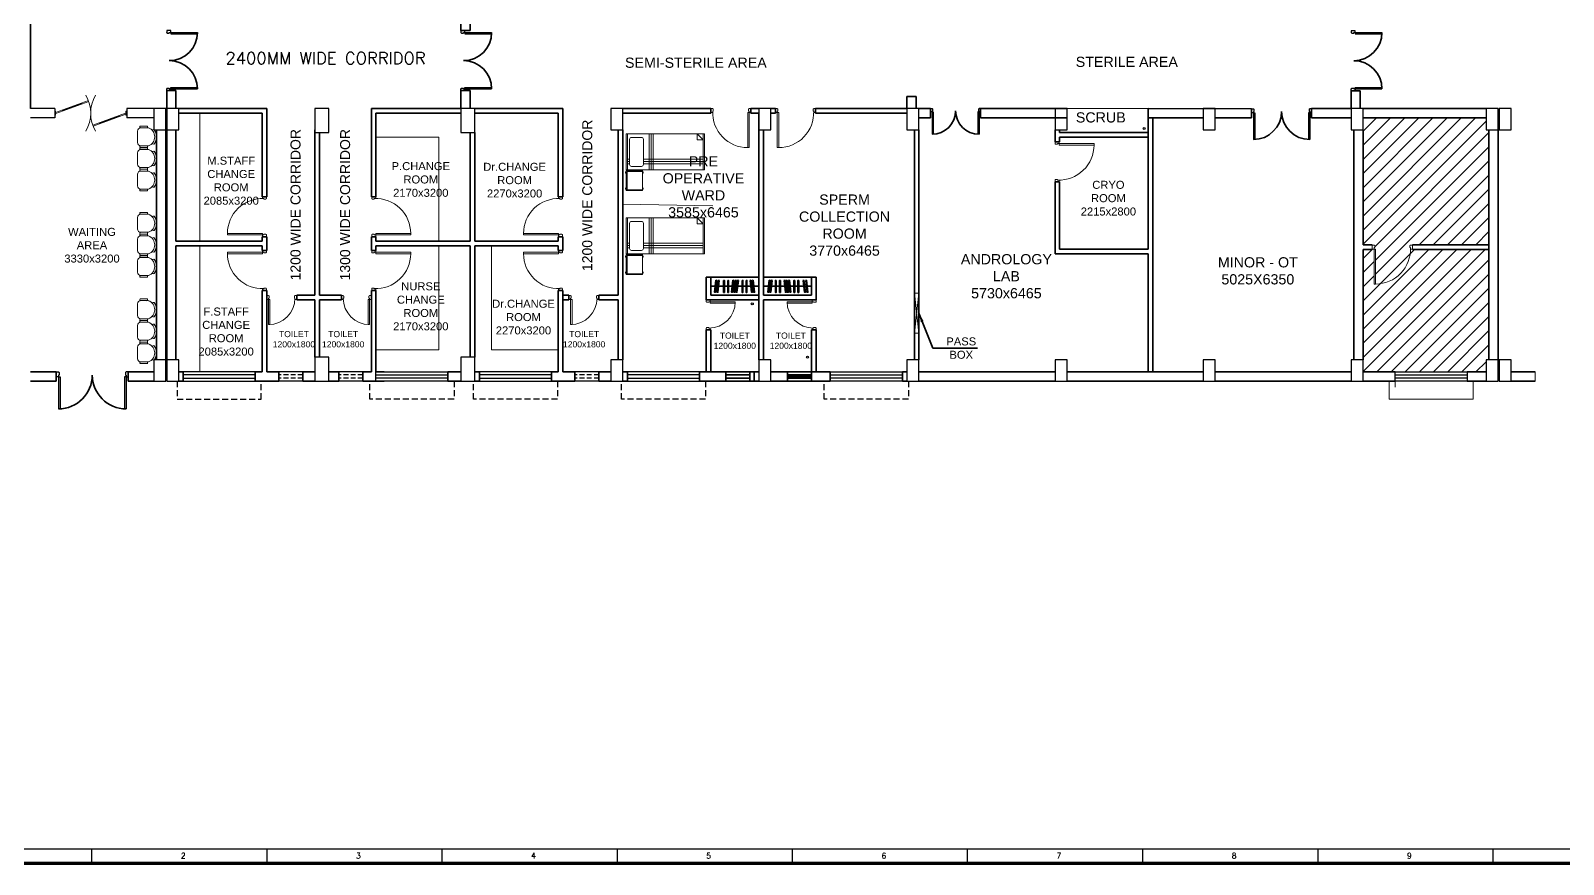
# Model space of a CAD drawing. Header units: millimetres. Extents: x 1327414 to 2124380, y -346496 to -91575.
# Drawn here: x 1899575 to 1937879, y -299404 to -278564 of the extents above; entities that cross this region are included whole.
import ezdxf
from ezdxf.enums import TextEntityAlignment as Align

# ---------------------------------------------------------------- set-up
doc = ezdxf.new("R2010")
doc.units = ezdxf.units.MM
doc.header["$LTSCALE"] = 600
doc.header["$MEASUREMENT"] = 0
doc.linetypes.add('HIDDEN', pattern=[0.375, 0.25, -0.125])
doc.layers.add('AREA', color=193, linetype='Continuous', plot=False)
for name, color, linetype in [('col', 5, 'Continuous'), ('Lines', 7, 'Continuous'), ('MEP_HVAC_DRAIN_PIPE', 7, 'Continuous'), ('TEXT', 6, 'Continuous'), ('TITLE', 7, 'Continuous'), ('wall', 1, 'Continuous'), ('Window', 4, 'Continuous')]:
    doc.layers.add(name, color=color, linetype=linetype)
for name, color, linetype, lineweight in [('D.F', 251, 'Continuous', 5), ('DOOR', 144, 'Continuous', 13), ('funiture', 30, 'Continuous', 13), ('furniture', 30, 'Continuous', 9), ('P-Wall', 8, 'Continuous', 35), ('toi-fix', 46, 'Continuous', 9), ('WIN', 151, 'Continuous', 9)]:
    doc.layers.add(name, color=color, linetype=linetype, lineweight=lineweight)
doc.styles.add('ARIAL', font='')
doc.styles.add('ROMANS', font='romans.shx')
doc.styles.add('ROMANT', font='romant.shx')
doc.styles.get('ARIAL').set_extended_font_data('Arial')
doc.linetypes.add('ZIGZAG', pattern='A,0.0001,-0.2,[131,ltypeshp.shx,S=0.2,R=0,X=-0.2,Y=0],-0.4,[131,ltypeshp.shx,S=0.2,R=180,X=0.2,Y=0],-0.2', length=0.8001)
doc.dimstyles.get("Standard").update_dxf_attribs({"dimscale": 1.5, "dimtxt": 150, "dimasz": 150, "dimexe": 100, "dimexo": 100, "dimgap": 0.25, "dimtad": 0, "dimdec": 0, "dimzin": 0, "dimdsep": 46, "dimtxsty": 'ARIAL', "dimcen": 0.09, "dimdle": 100, "dimclrd": 7, "dimclre": 7, "dimclrt": 7, "dimadec": 0, "dimazin": 0, "dimtfac": 1, "dimtdec": 0, "dimtofl": 0, "dimtmove": 0, "dimatfit": 3, "dimfxl": 1, "dimtolj": 1, "dimtzin": 0, "dimarcsym": 0})

# ---------------------------------------------------------------- blocks, each defined once
blk = doc.blocks.new('A$C66962185')
at = {"layer": 'TITLE'}
blk.add_line((360.7, -141176.03), (2.14, -141176.03), dxfattribs=at)
at = {"layer": 'TITLE', "color": 0}
for p, q in [((30.11, -141178.33), (30.11, -141176.03)), ((60.37, -141178.33), (60.37, -141176.03)), ((90.64, -141178.33), (90.64, -141176.03)), ((120.9, -141178.33), (120.9, -141176.03)), ((151.16, -141178.33), (151.16, -141176.03)), ((181.42, -141178.33), (181.42, -141176.03)), ((211.69, -141178.33), (211.69, -141176.03)), ((241.95, -141178.33), (241.95, -141176.03)), ((272.21, -141178.33), (272.21, -141176.03))]:
    blk.add_line(p, q, dxfattribs=at)
at = {"layer": 'TITLE', "color": 7, "const_width": 0.355}
blk.add_lwpolyline([(363, -140928.36), (363, -141178.33), (0, -141178.33), (0, -140928.36)], close=True, dxfattribs=at)
at = {"layer": 'TITLE', "color": 0, "style": 'ROMANS'}
for s, p in [('2', (45.89, -141177.15)), ('3', (76.15, -141177.15)), ('4', (106.41, -141177.15)), ('5', (136.67, -141177.15)), ('6', (166.94, -141177.15)), ('7', (197.2, -141177.15)), ('8', (227.46, -141177.15)), ('9', (257.73, -141177.15))]:
    blk.add_text(s, height=0.952, dxfattribs=at).set_placement(p, align=Align.MIDDLE)
blk = doc.blocks.new('A$C45A5314D')
at = {"layer": 'furniture', "color": 8, "ltscale": 0.75}
for p, q in [((-1962, 946), (-1950, 946)), ((-1962, 946), (-1950, 946)), ((-1962, 946), (-1962, 887)), ((-1962, 944), (-1950, 944)), ((-1962, 943), (-1950, 943)), ((-1962, 941), (-1950, 941)), ((-1962, 939), (-1950, 939)), ((-1962, 936), (-1950, 936)), ((-1962, 932), (-1950, 932)), ((-1962, 927), (-1950, 927)), ((-1962, 921), (-1950, 921)), ((-1962, 913), (-1950, 913)), ((-1962, 907), (-1950, 907)), ((-1962, 902), (-1950, 902)), ((-1962, 898), (-1950, 898)), ((-1962, 895), (-1950, 895)), ((-1962, 892), (-1950, 892)), ((-1962, 891), (-1950, 891)), ((-1962, 889), (-1950, 889)), ((-1962, 888), (-1950, 888)), ((-1962, 887), (-1950, 887)), ((-1950, 967), (-1550, 967)), ((-1950, 467), (-1950, 967)), ((-1930, 948), (-1930, 487)), ((-1930, 948), (-1550, 948)), ((-1550, 967), (-1550, 467)), ((-1538, 946), (-1550, 946)), ((-1538, 946), (-1550, 946)), ((-1538, 944), (-1550, 944)), ((-1538, 943), (-1550, 943)), ((-1538, 941), (-1550, 941)), ((-1538, 939), (-1550, 939)), ((-1538, 936), (-1550, 936)), ((-1538, 932), (-1550, 932)), ((-1538, 927), (-1550, 927)), ((-1538, 921), (-1550, 921)), ((-1538, 913), (-1550, 913)), ((-1538, 907), (-1550, 907)), ((-1538, 902), (-1550, 902)), ((-1538, 898), (-1550, 898)), ((-1538, 895), (-1550, 895)), ((-1538, 892), (-1550, 892)), ((-1538, 891), (-1550, 891)), ((-1538, 889), (-1550, 889)), ((-1538, 888), (-1550, 888)), ((-1538, 887), (-1550, 887)), ((-1538, 946), (-1538, 887)), ((-1962, 545), (-1950, 545)), ((-1962, 545), (-1950, 545)), ((-1962, 545), (-1962, 486)), ((-1962, 543), (-1950, 543)), ((-1962, 542), (-1950, 542)), ((-1962, 540), (-1950, 540)), ((-1962, 538), (-1950, 538)), ((-1962, 535), (-1950, 535)), ((-1962, 531), (-1950, 531)), ((-1962, 526), (-1950, 526)), ((-1962, 520), (-1950, 520)), ((-1962, 512), (-1950, 512)), ((-1962, 506), (-1950, 506)), ((-1962, 501), (-1950, 501)), ((-1962, 497), (-1950, 497)), ((-1962, 494), (-1950, 494)), ((-1962, 491), (-1950, 491)), ((-1962, 490), (-1950, 490)), ((-1962, 488), (-1950, 488)), ((-1962, 487), (-1950, 487)), ((-1962, 486), (-1950, 486)), ((-1962, 486), (-1950, 486)), ((-1550, 467), (-1950, 467)), ((-1550, 487), (-1930, 487)), ((-1538, 545), (-1550, 545)), ((-1538, 545), (-1550, 545)), ((-1538, 543), (-1550, 543)), ((-1538, 542), (-1550, 542)), ((-1538, 540), (-1550, 540)), ((-1538, 538), (-1550, 538)), ((-1538, 535), (-1550, 535)), ((-1538, 531), (-1550, 531)), ((-1538, 526), (-1550, 526)), ((-1538, 520), (-1550, 520)), ((-1538, 512), (-1550, 512)), ((-1538, 506), (-1550, 506)), ((-1538, 501), (-1550, 501)), ((-1538, 497), (-1550, 497)), ((-1538, 494), (-1550, 494)), ((-1538, 491), (-1550, 491)), ((-1538, 490), (-1550, 490)), ((-1538, 488), (-1550, 488)), ((-1538, 487), (-1550, 487)), ((-1538, 486), (-1550, 486)), ((-1538, 545), (-1538, 486))]:
    blk.add_line(p, q, dxfattribs=at)
at = {"layer": 'furniture', "color": 8}
for p, q in [((0, 450), (-1950, 450)), ((-1950, 450), (-1950, -450)), ((-1920, 450), (-1920, -450)), ((-1377, -450), (-1377, 450)), ((-1327, -450), (-1327, 450)), ((-1277, -450), (-1277, 450)), ((-30, -450), (-30, 450)), ((0, -450), (0, 450)), ((-1920, 300), (-1869, 300)), ((-1920, 241), (-1869, 241)), ((-1920, 182), (-1869, 182)), ((-1869, 313), (-1869, -313)), ((-1572, 362), (-1820, 362)), ((-1523, 313), (-1523, -313)), ((-1523, 300), (-30, 300)), ((-1523, 241), (-30, 241)), ((-1523, 182), (-30, 182)), ((-1820, -362), (-1572, -362)), ((-180, -450), (-30, -300)), ((-180, -450), (-180, -300)), ((-30, -300), (-180, -300)), ((-1950, -450), (0, -450))]:
    blk.add_line(p, q, dxfattribs=at)
at = {"layer": 'furniture', "color": 8, "ltscale": 0.75}
for centre, start, end in [((-1876, 917), 161.0754, 198.9247), ((-1624, 917), 341.0754, 18.9247), ((-1876, 516), 161.0754, 198.9247), ((-1624, 516), 341.0754, 18.9247)]:
    blk.add_arc(centre, 91.1, start, end, dxfattribs=at)
at = {"layer": 'furniture', "color": 8}
for centre, start, end in [((-1820, 313), 90, 180), ((-1572, 313), 0, 90), ((-1820, -313), 180, 270), ((-1572, -313), 270, 0)]:
    blk.add_arc(centre, 49.2, start, end, dxfattribs=at)
blk = doc.blocks.new('A$C19B8274B')
at = {"layer": 'DOOR'}
blk.add_line((-45, 925), (-80, 925), dxfattribs=at)
at = {"layer": 'DOOR', "color": 8}
for p, q in [((-80, 50), (-80, 925)), ((-45, 50), (-45, 925)), ((-45, 50), (-80, 50)), ((-955, -50), (-955, -47.5)), ((-940, -35), (-942.5, -35)), ((-60, -35), (-57.5, -35)), ((-45, -50), (-45, -47.5))]:
    blk.add_line(p, q, dxfattribs=at)
for points in [[(-940, 15), (-955, 15), (-955, 50), (-1000, 50), (-1000, -50), (-955, -50)], [(-940, -35), (-940, 15)], [(-60, 15), (-45, 15), (-45, 50), (0, 50), (0, -50), (-45, -50)], [(-60, -35), (-60, 15)]]:
    blk.add_lwpolyline(points, dxfattribs=at)
for centre, radius, start, end in [((-80, 50), 875, 90, 182.29244), ((-955, -35), 12.5, 270, 0), ((-45, -35), 12.5, 180, 270)]:
    blk.add_arc(centre, radius, start, end, dxfattribs=at)
blk = doc.blocks.new('750')
at = {"layer": 'DOOR', "color": 8}
for p, q in [((-50, 705), (-47.5, 705)), ((-35, 690), (-35, 692.5)), ((-50, 45), (-47.5, 45)), ((-35, 60), (-35, 57.5)), ((50, 45), (50, 80)), ((50, 80), (675, 80)), ((50, 45), (675, 45)), ((675, 45), (675, 80))]:
    blk.add_line(p, q, dxfattribs=at)
for points in [[(15, 690), (15, 705), (50, 705), (50, 750), (-50, 750), (-50, 705)], [(-35, 690), (15, 690)], [(15, 60), (15, 45), (50, 45), (50, 0), (-50, 0), (-50, 45)], [(-35, 60), (15, 60)]]:
    blk.add_lwpolyline(points, dxfattribs=at)
for centre, radius, start, end in [((-35, 705), 12.5, 180, 270), ((15, 45), 660, 0, 90), ((-35, 45), 12.5, 90, 180)]:
    blk.add_arc(centre, radius, start, end, dxfattribs=at)
blk = doc.blocks.new('D1')
at = {"layer": 'DOOR', "color": 8}
for p, q in [((0, 98), (24, 98)), ((0, 98), (0, 0)), ((0, 0), (24, 0)), ((19, 69), (825, 362)), ((19, 69), (27, 46)), ((24, 98), (24, 0)), ((27, 46), (833, 339)), ((180, 128), (188, 105)), ((184, 116), (668, 292)), ((672, 280), (663, 304)), ((1737, 52), (931, -241)), ((1745, 29), (939, -264)), ((1745, 29), (1737, 52)), ((1740, 98), (1740, 0)), ((1764, 98), (1740, 98)), ((1764, 0), (1740, 0)), ((1764, 98), (1764, 0)), ((1101, -206), (1092, -182)), ((1580, -18), (1096, -194)), ((1584, -30), (1576, -7))]:
    blk.add_line(p, q, dxfattribs=at)
for centre, start, end in [((0, 49), 330, 30), ((1764, 49), 150, 210)]:
    blk.add_arc(centre, 882, start, end, dxfattribs=at)
blk = doc.blocks.new('CH1')
for p, q in [((7.8, 8.9), (15.5, 8.9)), ((8.9, 10.6), (16.1, 10.6)), ((18.7, -5.7), (18.7, 5.7)), ((7.8, -8.9), (15.5, -8.9)), ((8.9, -10.6), (16.1, -10.6))]:
    blk.add_line(p, q)
for centre, radius, start, end in [((11.3, 0), 11.3, 141.456, 218.544), ((11.3, 0), 9.53, 111.6314, 248.3686), ((2.9, 6.2), 0.935, 339.0298, 121.3377), ((9.8, 9.9), 1.13, 139.8035, 247.8585), ((15.5, 5.7), 3.19, 0, 90), ((15.2, 9.9), 1.13, 292.1415, 40.1965), ((2.9, -6.2), 0.935, 238.6623, 20.9702), ((9.8, -9.9), 1.13, 112.1415, 220.1965), ((15.5, -5.7), 3.19, 270, 0), ((15.2, -9.9), 1.13, 319.8035, 67.8585)]:
    blk.add_arc(centre, radius, start, end)
blk = doc.blocks.new('A$C32852038')
at = {"xscale": 25.40000009536743, "yscale": 25.39999985694885, "zscale": 25.39999999999785, "rotation": 90}
blk.add_blockref('CH1', (0, -476), dxfattribs=at)
blk = doc.blocks.new('W1800')
at = {"layer": 'wall', "color": 7}
for p, q in [((0, -58), (0, 173)), ((1800, 173), (1800, -58))]:
    blk.add_line(p, q, dxfattribs=at)
at = {"layer": 'Window'}
for p, q in [((0, 173), (1800, 173)), ((0, 98), (1800, 98)), ((1800, 18), (0, 18)), ((1800, -58), (0, -58))]:
    blk.add_line(p, q, dxfattribs=at)
blk = doc.blocks.new('rwgha')
at = {"layer": 'P-Wall'}
h = blk.add_hatch(dxfattribs=at)
h.set_pattern_fill('ANSI31', color=256, scale=2000)
h.paths.add_polyline_path([(36745, 6280), (36675, 6280), (36675, 6580), (33600, 6580), (33600, 6280), (33600, 3405), (33830, 3405), (33876, 3398.9, -0.3914863), (33887.5, 3386.5), (33890, 3386.5), (33890, 3336.5), (33875, 3336.5), (33875, 3301.5), (33910, 3301.5), (33910, 2426.5, 0.4259816), (34784.3, 3336.5), (34770, 3336.5), (34772.5, 3386.5, -0.4142136), (34785, 3399), (34785, 3401.5), (34830, 3401.5), (34830, 3405), (36745, 3405)])
h.paths.add_polyline_path([(36745, 3290), (34830, 3290), (34830, 3301.5), (34785, 3301.5, -0.4142136), (33910, 2426.5), (33875, 2426.5), (33875, 3301.5), (33830, 3301.5), (33830, 3290), (33600, 3290), (33600, 530), (33600, 230), (34400, 230), (36200, 230), (36675, 230), (36675, 530), (36745, 530)])
at = {"color": 8, "lineweight": 25}
for p, q in [((3800, 8760), (3700, 8760)), ((3700, 8760), (3700, 8715)), ((3700, 8715), (3702.5, 8715)), ((3715, 8700), (3715, 8702.5)), ((3715, 8700), (3765, 8700)), ((3765, 8700), (3765, 8715)), ((3765, 8715), (3800, 8715)), ((3800, 8715), (3800, 8760)), ((3800, 8715), (4470, 8715)), ((3800, 8715), (3800, 8680)), ((3800, 8680), (4470, 8680)), ((11150, 8760), (11050, 8760)), ((11050, 8760), (11050, 8715)), ((11050, 8715), (11052.5, 8715)), ((11065, 8700), (11065, 8702.5)), ((11065, 8700), (11115, 8700)), ((11115, 8700), (11115, 8715)), ((11115, 8715), (11150, 8715)), ((11150, 8715), (11150, 8760)), ((11150, 8715), (11820, 8715)), ((11150, 8715), (11150, 8680)), ((11150, 8680), (11820, 8680)), ((33400, 8759.3), (33300, 8759.3)), ((33300, 8759.3), (33300, 8714.3)), ((33300, 8714.3), (33302.5, 8714.3)), ((33315, 8699.3), (33315, 8701.8)), ((33315, 8699.3), (33365, 8699.3)), ((33365, 8699.3), (33365, 8714.3)), ((33365, 8714.3), (33400, 8714.3)), ((33400, 8714.3), (33400, 8759.3)), ((33400, 8714.3), (34070, 8714.3)), ((33400, 8714.3), (33400, 8679.3)), ((33400, 8679.3), (34070, 8679.3)), ((3700, 7260), (3700, 7305)), ((3700, 7305), (3702.5, 7305)), ((3715, 7320), (3715, 7317.5)), ((3715, 7320), (3765, 7320)), ((3765, 7320), (3765, 7305)), ((3765, 7305), (3800, 7305)), ((3800, 7340), (4470, 7340)), ((3800, 7305), (3800, 7340)), ((3800, 7305), (4470, 7305)), ((3800, 7305), (3800, 7260)), ((11050, 7260), (11050, 7305)), ((11050, 7305), (11052.5, 7305)), ((11065, 7320), (11065, 7317.5)), ((11065, 7320), (11115, 7320)), ((11115, 7320), (11115, 7305)), ((11115, 7305), (11150, 7305)), ((11150, 7340), (11820, 7340)), ((11150, 7305), (11150, 7340)), ((11150, 7305), (11820, 7305)), ((11150, 7305), (11150, 7260)), ((33300, 7259.3), (33300, 7304.3)), ((33300, 7304.3), (33302.5, 7304.3)), ((33315, 7319.3), (33315, 7316.8)), ((33315, 7319.3), (33365, 7319.3)), ((33365, 7319.3), (33365, 7304.3)), ((33365, 7304.3), (33400, 7304.3)), ((33400, 7339.3), (34070, 7339.3)), ((33400, 7304.3), (33400, 7339.3)), ((33400, 7304.3), (34070, 7304.3)), ((33400, 7304.3), (33400, 7259.3)), ((3800, 7260), (3700, 7260)), ((3800, 7260), (3700, 7260)), ((11150, 7260), (11050, 7260)), ((11150, 7260), (11050, 7260)), ((33400, 7259.3), (33300, 7259.3)), ((33400, 7259.3), (33300, 7259.3)), ((22790, 6726.7), (22790, 6810)), ((22790, 6726.7), (22790, 6810)), ((22790, 6810), (22827.5, 6810)), ((22827.5, 6726.7), (22790, 6726.7)), ((22827.5, 6810), (22827.5, 6807.9)), ((22840, 6755.8), (22827.5, 6755.8)), ((22827.5, 6755.8), (22827.5, 6726.7)), ((22827.5, 6726.7), (22827.5, 6168.3)), ((22827.5, 6726.7), (22856.7, 6726.7)), ((22840, 6797.5), (22837.9, 6797.5)), ((22840, 6797.5), (22840, 6755.8)), ((22856.7, 6726.7), (22856.7, 6168.3)), ((23973.3, 6726.7), (23973.3, 6168.3)), ((24002.5, 6726.7), (23973.3, 6726.7)), ((23990, 6797.5), (23992.1, 6797.5)), ((23990, 6797.5), (23990, 6755.8)), ((23990, 6755.8), (24002.5, 6755.8)), ((24040, 6810), (24002.5, 6810)), ((24002.5, 6810), (24002.5, 6807.9)), ((24002.5, 6755.8), (24002.5, 6726.7)), ((24002.5, 6726.7), (24040, 6726.7)), ((24002.5, 6726.7), (24002.5, 6168.3)), ((24040, 6726.7), (24040, 6810)), ((30812.3, 6707.4), (30812.3, 6807.4)), ((30812.3, 6707.4), (30812.3, 6807.4)), ((30812.3, 6807.4), (30857.3, 6807.4)), ((30857.3, 6707.4), (30812.3, 6707.4)), ((30857.3, 6807.4), (30857.3, 6804.9)), ((30872.3, 6742.4), (30857.3, 6742.4)), ((30857.3, 6742.4), (30857.3, 6707.4)), ((30857.3, 6707.4), (30857.3, 6037.4)), ((30857.3, 6707.4), (30892.3, 6707.4)), ((30872.3, 6792.4), (30869.8, 6792.4)), ((30872.3, 6792.4), (30872.3, 6742.4)), ((30892.3, 6707.4), (30892.3, 6037.4)), ((32232.3, 6707.4), (32232.3, 6037.4)), ((32267.3, 6707.4), (32232.3, 6707.4)), ((32252.3, 6792.4), (32254.8, 6792.4)), ((32252.3, 6792.4), (32252.3, 6742.4)), ((32252.3, 6742.4), (32267.3, 6742.4)), ((32312.3, 6807.4), (32267.3, 6807.4)), ((32267.3, 6807.4), (32267.3, 6804.9)), ((32267.3, 6742.4), (32267.3, 6707.4)), ((32267.3, 6707.4), (32312.3, 6707.4)), ((32267.3, 6707.4), (32267.3, 6037.4)), ((32312.3, 6707.4), (32312.3, 6807.4)), ((940.5, 110), (940.5, 230)), ((940.5, 110), (940.5, 230)), ((940.5, 230), (994.5, 230)), ((994.5, 110), (940.5, 110)), ((994.5, 230), (994.5, 227)), ((1012.5, 152), (994.5, 152)), ((994.5, 152), (994.5, 110)), ((994.5, 110), (994.5, -694)), ((994.5, 110), (1036.5, 110)), ((1012.5, 212), (1009.5, 212)), ((1012.5, 212), (1012.5, 152)), ((1036.5, 110), (1036.5, -694)), ((2644.5, 110), (2644.5, -694)), ((2686.5, 110), (2644.5, 110)), ((2668.5, 212), (2671.5, 212)), ((2668.5, 212), (2668.5, 152)), ((2668.5, 152), (2686.5, 152)), ((2740.5, 230), (2686.5, 230)), ((2686.5, 230), (2686.5, 227)), ((2686.5, 152), (2686.5, 110)), ((2686.5, 110), (2740.5, 110)), ((2686.5, 110), (2686.5, -694)), ((2740.5, 110), (2740.5, 230))]:
    blk.add_line(p, q, dxfattribs=at)
at = {"color": 8}
for centre, radius, start, end in [((3715, 8715), 12.5, 180, 270), ((3765, 8715), 705, 270, 0), ((11065, 8715), 12.5, 180, 270), ((11115, 8715), 705, 270, 0), ((33315, 8714.3), 12.5, 180, 270), ((33365, 8714.3), 705, 270, 0), ((3765, 7305), 705, 0, 90), ((11115, 7305), 705, 0, 90), ((33365, 7304.3), 705, 0, 90), ((3715, 7305), 12.5, 90, 180), ((11065, 7305), 12.5, 90, 180), ((33315, 7304.3), 12.5, 90, 180), ((22827.5, 6797.5), 10.4, 0, 90), ((22827.5, 6755.8), 587.5, 270, 0), ((24002.5, 6755.8), 587.5, 180, 270), ((24002.5, 6797.5), 10.4, 90, 180), ((30857.3, 6792.4), 12.5, 0, 90), ((30857.3, 6742.4), 705, 270, 0), ((32267.3, 6742.4), 705, 180, 270), ((32267.3, 6792.4), 12.5, 90, 180), ((994.5, 212), 15, 0, 90), ((994.5, 152), 846, 270, 0), ((2686.5, 152), 846, 180, 270), ((2686.5, 212), 15, 90, 180)]:
    blk.add_arc(centre, radius, start, end, dxfattribs=at)
at = {"layer": 'col'}
for points in [[(3375, 6280), (3675, 6280), (3675, 6810), (3375, 6810)], [(3700, 6280), (4000, 6280), (4000, 6810), (3700, 6810)], [(7400, 6210), (7750, 6210), (7750, 6810), (7400, 6810)], [(11050, 6210), (11400, 6210), (11400, 6810), (11050, 6810)], [(14800, 6280), (15100, 6280), (15100, 6810), (14800, 6810)], [(18500, 6280), (18800, 6280), (18800, 6810), (18500, 6810)], [(22200, 6280), (22500, 6280), (22500, 6810), (22200, 6810)], [(25900, 6280), (26200, 6280), (26200, 6810), (25900, 6810)], [(29600, 6280), (29900, 6280), (29900, 6810), (29600, 6810)], [(33300, 6280), (33600, 6280), (33600, 6810), (33300, 6810)], [(36675, 6280), (36975, 6280), (36975, 6810), (36675, 6810)], [(37000, 6280), (37300, 6280), (37300, 6810), (37000, 6810)], [(3375, 0), (3675, 0), (3675, 530), (3375, 530)], [(3700, 0), (4000, 0), (4000, 530), (3700, 530)], [(7400, 0), (7750, 0), (7750, 600), (7400, 600)], [(11050, 0), (11400, 0), (11400, 600), (11050, 600)], [(14800, 0), (15100, 0), (15100, 530), (14800, 530)], [(18500, 0), (18800, 0), (18800, 530), (18500, 530)], [(22200, 0), (22500, 0), (22500, 530), (22200, 530)], [(25900, 0), (26200, 0), (26200, 530), (25900, 530)], [(29600, 0), (29900, 0), (29900, 530), (29600, 530)], [(33300, 0), (33600, 0), (33600, 530), (33300, 530)], [(36675, 0), (36975, 0), (36975, 530), (36675, 530)], [(37000, 0), (37300, 0), (37300, 530), (37000, 530)]]:
    blk.add_lwpolyline(points, close=True, dxfattribs=at)
at = {"layer": 'D.F'}
for p, q in [((33830, 3405), (33830, 3290)), ((34830, 3290), (34830, 3405)), ((34400, 80), (34400, -150)), ((36200, 230), (36200, 0)), ((37900, 0), (37900, 230))]:
    blk.add_line(p, q, dxfattribs=at)
blk.add_lwpolyline([(36350, 0), (36350, -450), (34250, -450), (34250, 0)], dxfattribs=at)
at = {"layer": 'funiture'}
for p, q in [((4530, 6695), (4530, 3495)), ((4530, 3380), (4530, 230))]:
    blk.add_line(p, q, dxfattribs=at)
at = {"layer": 'funiture', "color": 8}
for points in [[(8930, 6095), (10500, 6095), (10500, 3495)], [(8930, 780), (10500, 780), (10500, 3380)], [(13485, 780), (11815, 780), (11815, 3380)]]:
    blk.add_lwpolyline(points, dxfattribs=at)
at = {"layer": 'furniture', "linetype": 'Continuous'}
blk.add_line((28230, 6810), (26015, 6810), dxfattribs=at)
at = {"layer": 'furniture', "color": 8, "linetype": 'ZIGZAG', "ltscale": 0.5}
blk.add_line((17350, 4378.9), (15100, 4421), dxfattribs=at)
at = {"layer": 'Lines', "linetype": 'HIDDEN'}
for points in [[(3965, 0), (3965, -450), (6065, -450), (6065, 0)], [(10880, 0), (10880, -450), (8780, -450), (8780, 0)], [(13465, 0), (13465, -450), (11365, -450), (11365, 0)], [(17165, 0), (17165, -450), (15065, -450), (15065, 0)], [(22235, 0), (22235, -450), (20135, -450), (20135, 0)]]:
    blk.add_lwpolyline(points, dxfattribs=at)
at = {"layer": 'MEP_HVAC_DRAIN_PIPE', "linetype": 'ByBlock'}
for centre in [(28130, 6313.2), (18335.6, 1930), (19715, 598.8)]:
    blk.add_circle(centre, 25, dxfattribs=at)
at = {"layer": 'P-Wall', "color": 8, "linetype": 'Continuous'}
for p, q in [((300, 15490), (300, 6810)), ((22430, 7110), (22200, 7110)), ((22200, 6810), (22200, 7110)), ((22430, 6810), (22430, 7110)), ((4000, 6810), (6200, 6810)), ((4000, 6695), (6085, 6695)), ((6200, 6695), (6200, 6810)), ((11050, 6810), (8815, 6810)), ((11050, 6695), (8930, 6695)), ((11400, 6810), (13600, 6810)), ((11400, 6695), (13485, 6695)), ((15100, 6810), (17300, 6810)), ((15100, 6695), (17300, 6695)), ((18300, 6695), (18300, 6810)), ((18300, 6810), (18500, 6810)), ((18300, 6695), (18500, 6695)), ((18800, 6810), (18915, 6810)), ((18800, 6695), (18915, 6695)), ((18915, 6695), (18915, 6810)), ((19915, 6810), (22200, 6810)), ((19915, 6695), (19915, 6810)), ((19915, 6695), (22200, 6695)), ((22500, 6810), (22790, 6810)), ((22500, 6580), (22790, 6580)), ((24040.5, 6812), (26200, 6810)), ((24040.5, 6582.1), (26200, 6580)), ((25900, 6630.5), (25900, 6630.5)), ((25910, 6803), (25910, 6803)), ((28230, 6810), (30812.3, 6807.4)), ((28230, 6580), (29600, 6580)), ((29900, 6580), (30812.3, 6577.4)), ((30812.3, 6577.4), (30812.3, 6807.4)), ((33600, 6810), (36675, 6810)), ((33600, 6580), (36675, 6580)), ((3445, 530), (3445, 6280)), ((3675, 530), (3675, 6280)), ((3700, 6280), (3700, 530)), ((3700, 6210), (3700, 600)), ((3930, 6280), (3930, 3495)), ((3930, 6210), (3930, 3495)), ((11285, 6210), (11285, 3495)), ((11400, 6210), (11400, 3495)), ((33370, 530), (33370, 6280)), ((33600, 3405), (33600, 6280)), ((36745, 530), (36745, 6280)), ((36975, 530), (36975, 6280)), ((26015, 5980), (25900, 5980)), ((26015, 4980), (25900, 4980)), ((6085, 4610), (6200, 4610)), ((8930, 4610), (8815, 4610)), ((13485, 4610), (13600, 4610)), ((3930, 3495), (6085, 3495)), ((6085, 3610), (6200, 3610)), ((8930, 3610), (8815, 3610)), ((11285, 3495), (8930, 3495)), ((11400, 3495), (13485, 3495)), ((13485, 3610), (13600, 3610)), ((3930, 3380), (3930, 530)), ((3930, 3380), (3930, 600)), ((3930, 3380), (6085, 3380)), ((6085, 3265), (6200, 3265)), ((8930, 3265), (8815, 3265)), ((11285, 3380), (8930, 3380)), ((11285, 3380), (11285, 600)), ((11400, 3380), (11400, 600)), ((11400, 3380), (13485, 3380)), ((13485, 3265), (13600, 3265)), ((33600, 3405), (33830, 3405)), ((33600, 3290), (33830, 3290)), ((33600, 530), (33600, 3290)), ((34830, 3405), (36745, 3405)), ((34830, 3290), (36745, 3290)), ((6085, 2265), (6200, 2265)), ((8930, 2265), (8815, 2265)), ((13485, 2265), (13600, 2265)), ((6500, 230), (6500, 0)), ((7100, 230), (7100, 0)), ((8000, 230), (8000, 0)), ((8600, 230), (8600, 0)), ((13900, 230), (13900, 0)), ((14500, 230), (14500, 0)), ((34400, 230), (33600, 230)), ((34400, 0), (33600, 0)), ((36675, 230), (36200, 230)), ((36675, 0), (36200, 0)), ((37900, 230), (37300, 230)), ((37900, 0), (37300, 0))]:
    blk.add_line(p, q, dxfattribs=at)
at = {"layer": 'P-Wall'}
for p, q in [((11050, 9210), (11050, 8760)), ((11280, 8760), (11280, 9210)), ((11050, 8760), (11280, 8760)), ((3700, 6810), (3700, 7260)), ((3700, 7260), (3930, 7260)), ((3930, 7260), (3930, 6810)), ((11050, 6810), (11050, 7260)), ((11050, 7260), (11280, 7260)), ((11280, 7260), (11280, 6810)), ((33530, 7259.3), (33300, 7259.3)), ((33300, 7259.3), (33300, 6810)), ((33530, 6810), (33530, 7259.3)), ((32313, 6580), (32313, 6810)), ((32313, 6810), (33300, 6810)), ((33300, 6580), (32313, 6580)), ((26015, 6210), (26015, 6280)), ((36975, 530), (37000, 530))]:
    blk.add_line(p, q, dxfattribs=at)
at = {"layer": 'P-Wall', "color": 8}
for p, q in [((6085, 4610), (6085, 6695)), ((6200, 6695), (6200, 4610)), ((8815, 6810), (8815, 4610)), ((8930, 4610), (8930, 6695)), ((13485, 4610), (13485, 6695)), ((13600, 6810), (13600, 4610)), ((17300, 6810), (17300, 6695)), ((18500, 1915), (18500, 6695)), ((22790, 6810), (22790, 6580)), ((24040.5, 6812.1), (24040.5, 6582.1)), ((28230, 6810), (28230, 3295)), ((28345, 6580), (28345, 230)), ((7400, 2145), (7400, 6280)), ((7515, 2145), (7515, 6210)), ((14985, 2145), (14985, 6280)), ((15100, 530), (15100, 6280)), ((18615, 2145), (18615, 6280)), ((22385, 6280), (22385, 530)), ((22500, 6280), (22500, 530)), ((25900, 6280), (25900, 5980)), ((28230, 6210), (26015, 6210)), ((26015, 6095), (26015, 5980)), ((28230, 6095), (26015, 6095)), ((25900, 4980), (25900, 3180)), ((26015, 4980), (26015, 3295)), ((6085, 3495), (6085, 3610)), ((6200, 3265), (6200, 3610)), ((8815, 3265), (8815, 3610)), ((8930, 3495), (8930, 3610)), ((13485, 3495), (13485, 3610)), ((13600, 3265), (13600, 3610)), ((6085, 3265), (6085, 3380)), ((8930, 3265), (8930, 3380)), ((13485, 3265), (13485, 3380)), ((28230, 3180), (25900, 3180)), ((28230, 3295), (26015, 3295)), ((28230, 3184.7), (28230, 230)), ((17300, 2595), (17185, 2595)), ((17185, 2030), (17185, 2595)), ((17300, 2145), (17300, 2595)), ((17300, 2595), (18500, 2595)), ((17300, 2370), (18500, 2370)), ((19815, 2595), (18615, 2595)), ((19815, 2370), (18615, 2370)), ((19815, 2595), (19930, 2595)), ((19815, 2145), (19815, 2595)), ((19930, 2030), (19930, 2595)), ((6085, 230), (6085, 2265)), ((6200, 230), (6200, 2265)), ((6950, 2030), (6950, 2145)), ((6950, 2145), (7400, 2145)), ((6950, 2030), (7400, 2030)), ((7400, 600), (7400, 2030)), ((7515, 2145), (7585, 2145)), ((8065, 2145), (7515, 2145)), ((7515, 2030), (7585, 2030)), ((7515, 600), (7515, 2030)), ((8065, 2030), (7515, 2030)), ((8065, 2030), (8065, 2145)), ((8815, 230), (8815, 2265)), ((8930, 230), (8930, 2265)), ((13485, 230), (13485, 2265)), ((13600, 230), (13600, 2265)), ((13600, 2145), (13750, 2145)), ((13600, 2030), (13750, 2030)), ((13750, 2030), (13750, 2145)), ((14500, 2030), (14500, 2145)), ((14500, 2145), (14985, 2145)), ((14500, 2030), (14985, 2030)), ((14985, 530), (14985, 2030)), ((17185, 2030), (18500, 2030)), ((17300, 2145), (18500, 2145)), ((18500, 530), (18500, 2030)), ((19815, 2145), (18615, 2145)), ((19930, 2030), (18615, 2030)), ((18615, 530), (18615, 2030)), ((17185, 1280), (17300, 1280)), ((17185, 230), (17185, 1280)), ((17300, 230), (17300, 1280)), ((19930, 1280), (19815, 1280)), ((19815, 230), (19815, 1280)), ((19930, 230), (19930, 1280)), ((4000, 230), (4115, 230)), ((4115, 230), (4000, 230)), ((4000, 0), (4115, 0)), ((4115, 0), (4000, 0)), ((4115, 230), (4115, 0)), ((5915, 230), (6085, 230)), ((5915, 230), (5915, 0)), ((5915, 0), (6500, 0)), ((6200, 230), (6500, 230)), ((7100, 230), (7400, 230)), ((7100, 0), (7400, 0)), ((8000, 230), (7750, 230)), ((8000, 0), (7750, 0)), ((8815, 230), (8600, 230)), ((9135, 0), (8600, 0)), ((9135, 230), (8930, 230)), ((10730, 230), (11050, 230)), ((10730, 230), (10730, 0)), ((10730, 0), (11050, 0)), ((11515, 230), (11400, 230)), ((11515, 0), (11400, 0)), ((11515, 230), (11515, 0)), ((13315, 230), (13485, 230)), ((13315, 230), (13315, 0)), ((13315, 0), (13900, 0)), ((13600, 230), (13900, 230)), ((14500, 230), (14800, 230)), ((14500, 0), (14800, 0)), ((15100, 230), (15215, 230)), ((15100, 0), (15215, 0)), ((15215, 230), (15215, 0)), ((17015, 230), (17185, 230)), ((17015, 230), (17015, 0)), ((17015, 230), (18500, 230)), ((17015, 230), (17015, 0)), ((17015, 0), (17670, 0)), ((17015, 0), (18500, 0)), ((17300, 230), (17670, 230)), ((18270, 230), (17670, 230)), ((17670, 230), (17670, 0)), ((18270, 155), (17670, 155)), ((18270, 75), (17670, 75)), ((18270, 0), (17670, 0)), ((18270, 230), (18500, 230)), ((18270, 230), (18270, 0)), ((18270, 0), (18500, 0)), ((18385, 230), (18385, 0)), ((18500, 230), (18385, 230)), ((18500, 0), (18385, 0)), ((19030, 230), (18800, 230)), ((19030, 230), (18800, 230)), ((20285, 230), (18800, 230)), ((19030, 0), (18800, 0)), ((20285, 0), (18800, 0)), ((19630, 230), (19030, 230)), ((19630, 230), (19030, 230)), ((19630, 0), (19030, 0)), ((19030, 0), (19630, 0)), ((19215, 230), (19215, 0)), ((19215, 230), (19215, 0)), ((19815, 155), (19215, 155)), ((19815, 155), (19215, 155)), ((19815, 115), (19215, 115)), ((19815, 75), (19215, 75)), ((19815, 230), (19630, 230)), ((19815, 230), (19630, 230)), ((19815, 230), (19815, 0)), ((19815, 230), (19815, 0)), ((20285, 230), (20285, 0)), ((22085, 230), (22200, 230)), ((22085, 230), (22085, 0)), ((22085, 230), (22085, 0)), ((22085, 230), (22200, 230)), ((22085, 0), (22200, 0)), ((22500, 230), (25900, 230)), ((22500, 0), (25900, 0)), ((29600, 230), (26200, 230)), ((29600, 0), (26200, 0)), ((29900, 230), (33300, 230)), ((29900, 0), (33300, 0))]:
    blk.add_line(p, q, dxfattribs=at)
at = {"layer": 'P-Wall', "linetype": 'Continuous'}
for p, q in [((940.5, 230), (300, 230)), ((940.5, 0), (300, 0)), ((940.5, 230), (940.5, 0)), ((3375, 230), (2740.5, 230)), ((2740.5, 230), (2740.5, 0)), ((3375, 0), (2740.5, 0))]:
    blk.add_line(p, q, dxfattribs=at)
at = {"layer": 'P-Wall'}
for points in [[(17445.6, 2517.5), (17412, 2219), (17392.1, 2220.7), (17425.7, 2519.3), (17445.6, 2517.5)], [(17508.1, 2517.5), (17474.5, 2219), (17454.6, 2220.7), (17488.2, 2519.3), (17508.1, 2517.5)], [(17618, 2518.2), (17618, 2218.2), (17638, 2218.2), (17638, 2518.2), (17618, 2518.2)], [(17719.6, 2518.2), (17719.6, 2218.2), (17739.6, 2218.2), (17739.6, 2518.2), (17719.6, 2518.2)], [(17871.6, 2517.5), (17838, 2219), (17818.1, 2220.7), (17851.7, 2519.3), (17871.6, 2517.5)], [(17934.1, 2517.5), (17900.5, 2219), (17880.6, 2220.7), (17914.2, 2519.3), (17934.1, 2517.5)], [(17986.1, 2517.5), (17952.5, 2219), (17932.6, 2220.7), (17966.2, 2519.3), (17986.1, 2517.5)], [(18078.9, 2518.2), (18078.9, 2218.2), (18098.9, 2218.2), (18098.9, 2518.2), (18078.9, 2518.2)], [(18180.5, 2518.2), (18180.5, 2218.2), (18200.5, 2218.2), (18200.5, 2518.2), (18180.5, 2518.2)], [(18284.6, 2517.5), (18318.2, 2219), (18338.1, 2220.7), (18304.5, 2519.3), (18284.6, 2517.5)], [(18336.6, 2517.5), (18370.2, 2219), (18390.1, 2220.7), (18356.5, 2519.3), (18336.6, 2517.5)], [(18778.4, 2517.5), (18744.8, 2219), (18724.9, 2220.7), (18758.5, 2519.3), (18778.4, 2517.5)], [(18830.4, 2517.5), (18796.8, 2219), (18776.9, 2220.7), (18810.5, 2519.3), (18830.4, 2517.5)], [(18934.5, 2518.2), (18934.5, 2218.2), (18914.5, 2218.2), (18914.5, 2518.2), (18934.5, 2518.2)], [(19036.1, 2518.2), (19036.1, 2218.2), (19016.1, 2218.2), (19016.1, 2518.2), (19036.1, 2518.2)], [(19128.9, 2517.5), (19162.5, 2219), (19182.4, 2220.7), (19148.8, 2519.3), (19128.9, 2517.5)], [(19180.9, 2517.5), (19214.5, 2219), (19234.4, 2220.7), (19200.8, 2519.3), (19180.9, 2517.5)], [(19243.4, 2517.5), (19277, 2219), (19296.9, 2220.7), (19263.3, 2519.3), (19243.4, 2517.5)], [(19395.4, 2518.2), (19395.4, 2218.2), (19375.4, 2218.2), (19375.4, 2518.2), (19395.4, 2518.2)], [(19497, 2518.2), (19497, 2218.2), (19477, 2218.2), (19477, 2518.2), (19497, 2518.2)], [(19606.9, 2517.5), (19640.5, 2219), (19660.4, 2220.7), (19626.8, 2519.3), (19606.9, 2517.5)], [(19669.4, 2517.5), (19703, 2219), (19722.9, 2220.7), (19689.3, 2519.3), (19669.4, 2517.5)]]:
    blk.add_lwpolyline(points, dxfattribs=at)
at = {"layer": 'wall', "linetype": 'Continuous'}
for p, q in [((900.5, 6810), (300, 6810)), ((900.5, 6580), (300, 6580)), ((900.5, 6810), (900.5, 6580)), ((3375, 6810), (2700.5, 6810)), ((2700.5, 6810), (2700.5, 6580)), ((3375, 6580), (2700.5, 6580))]:
    blk.add_line(p, q, dxfattribs=at)
at = {"layer": 'WIN', "color": 8, "linetype": 'Continuous'}
for p, q in [((22385, 1195.3), (22500, 2195.3)), ((22500, 1195.3), (22385, 2195.3))]:
    blk.add_line(p, q, dxfattribs=at)
at = {"layer": 'WIN', "linetype": 'Continuous'}
blk.add_lwpolyline([(22500, 1195.3), (22385, 1195.3), (22385, 2195.3), (22500, 2195.3)], close=True, dxfattribs=at)
at = {"layer": 'Window', "ltscale": 750}
for p, q in [((7100, 230), (6500, 230)), ((7100, 0), (6500, 0)), ((8600, 230), (8000, 230)), ((8600, 0), (8000, 0)), ((14500, 230), (13900, 230)), ((14500, 0), (13900, 0))]:
    blk.add_line(p, q, dxfattribs=at)
at = {"layer": 'Window', "linetype": 'HIDDEN', "ltscale": 0.8}
for p, q in [((7100, 155), (6500, 155)), ((7100, 75), (6500, 75)), ((8600, 155), (8000, 155)), ((8600, 75), (8000, 75)), ((14500, 155), (13900, 155)), ((14500, 75), (13900, 75))]:
    blk.add_line(p, q, dxfattribs=at)
at = {"layer": 'D.F', "rotation": 180}
blk.add_blockref('A$C19B8274B', (33830, 3351.5), dxfattribs=at)
at = {"layer": 'D.F'}
blk.add_blockref('W1800', (34400, 57.5), dxfattribs=at)
at = {"layer": 'DOOR', "xscale": 1.020408162847161, "yscale": 1.020408162847161, "zscale": 1.020408162847161, "rotation": 180}
blk.add_blockref('D1', (2700.5, 6745), dxfattribs=at)
at = {"layer": 'DOOR', "linetype": 'Continuous', "xscale": -1}
for p, rotation in [((18300, 6760), 180), ((25950, 5980), 270), ((6142.5, 3610), 89.9999999999999), ((13542.5, 3610), 89.9999999999999), ((8872.5, 3265), 270)]:
    blk.add_blockref('A$C19B8274B', p, dxfattribs=dict(at, rotation=rotation))
at = {"layer": 'DOOR', "linetype": 'Continuous'}
for p, rotation in [((18915, 6760), 180), ((8872.5, 3610), 270), ((6142.5, 3265), 90), ((13542.5, 3265), 90)]:
    blk.add_blockref('A$C19B8274B', p, dxfattribs=dict(at, rotation=rotation))
at = {"layer": 'DOOR', "rotation": 270}
for p in [(6200, 2087.5), (13750, 2087.5)]:
    blk.add_blockref('750', p, dxfattribs=at)
at = {"layer": 'DOOR', "xscale": -1, "rotation": 89.9999999999999}
blk.add_blockref('750', (8815, 2087.5), dxfattribs=at)
at = {"layer": 'DOOR', "color": 7, "xscale": -1}
for p in [(5915, 57.5), (13315, 57.5), (17015, 57.5)]:
    blk.add_blockref('W1800', p, dxfattribs=at)
at = {"layer": 'DOOR', "color": 7}
for p in [(8930, 57.5), (20285, 57.5)]:
    blk.add_blockref('W1800', p, dxfattribs=at)
at = {"layer": 'furniture', "rotation": 90}
for p in [(2969.3, 6105), (2969.3, 5565), (2969.3, 5025), (2969.3, 3945), (2969.3, 3405), (2969.3, 2865), (2969.3, 1785), (2969.3, 1245), (2969.3, 705)]:
    blk.add_blockref('A$C32852038', p, dxfattribs=at)
at = {"layer": 'furniture', "linetype": 'Continuous', "xscale": -1, "rotation": 179.9999868732306}
for p in [(17136.8, 5730), (17136.8, 3629.6)]:
    blk.add_blockref('A$C45A5314D', p, dxfattribs=at)
at = {"layer": 'P-Wall', "xscale": -1, "rotation": 180}
blk.add_blockref('750', (17235, 2030), dxfattribs=at)
at = {"layer": 'P-Wall', "rotation": 180}
blk.add_blockref('750', (19880, 2030), dxfattribs=at)
at = {"layer": 'TEXT', "color": 8, "style": 'ROMANT'}
blk.add_text('2400MM WIDE CORRIDOR', height=300, dxfattribs=at).set_placement((7669.4, 7830.4), align=Align.BOTTOM_CENTER)
at = {"layer": 'TEXT', "color": 8, "style": 'ARIAL'}
for s, p in [('1200 WIDE CORRIDOR', (14409.8, 4642.6)), ('1200 WIDE CORRIDOR', (7119, 4408.6)), ('1300 WIDE CORRIDOR', (8358.5, 4408.6))]:
    blk.add_text(s, height=250, rotation=90, dxfattribs=at).set_placement(p, align=Align.BOTTOM_CENTER)
at = {"layer": 'TEXT', "color": 8, "attachment_point": 5, "style": 'ARIAL'}
for s, insert, char_height, width in [('SEMI-STERILE AREA', (16924.9, 7957.1), 255, 5392.826), ('STERILE AREA', (27694.2, 7978.8), 255, 5392.826), ('SCRUB', (27043.9, 6589.7), 255, 3332.726), ('M.STAFF CHANGE ROOM 2085x3200', (5312, 5008.4), 200, 1382.81), ('\\PP.CHANGE ROOM\\P2170x3200', (10050.5, 5205.4), 200, 1674.857), ('\\PDr.CHANGE ROOM 2270x3200', (12394.7, 5188.4), 200, 1674.857), ('PRE \\POPERATIVE WARD\\P3585x6465', (17114.3, 4854.5), 255, 2454.158), ('CRYO ROOM 2215x2800', (27234.2, 4571.3), 200, 1382.81), ('SPERM COLLECTION ROOM \\P3770x6465', (20640.4, 3897.5), 255, 2322.893), ('WAITING AREA 3330x3200', (1832.9, 3394.9), 200, 1382.81), ('ANDROLOGY LAB \\P5730x6465', (24685.3, 2620.4), 255, 2711.593), ('MINOR - OT\\P5025X6350', (30969.2, 2754.6), 255, 2454.158), ('NURSE\\PCHANGE ROOM 2170x3200', (10050.5, 1868.1), 200, 1674.857), ('Dr.CHANGE\\PROOM \\P2270x3200', (12616.3, 1598.9), 200, 2421.577), ('F.STAFF CHANGE ROOM 2085x3200', (5185.1, 1237.1), 200, 1382.81), ('TOILET\\P1200x1800', (6880.1, 1046.4), 153, 1626.956), ('TOILET\\P1200x1800', (8110.1, 1046.4), 153, 1626.956), ('TOILET\\P1200x1800', (14132.6, 1046.4), 153, 1626.956), ('TOILET\\P1200x1800', (17897.5, 1009.3), 153, 1626.956), ('TOILET\\P1200x1800', (19298.5, 1009.3), 153, 1626.956), ('PASS BOX', (23556.8, 823.8), 200, 1149.25)]:
    blk.add_mtext(s, dxfattribs=dict(at, insert=insert, char_height=char_height, width=width))
at = {"layer": 'toi-fix', "linetype": 'Continuous'}
blk.add_leader([(22498.6, 1695.3), (22847.6, 823.8), (23965.9, 823.8)], dimstyle='Standard', dxfattribs=at)

msp = doc.modelspace()

# ---------------------------------------------------------------- linework, layer by layer
at = {"layer": 'AREA'}
for points in [[(1896705.3, -263157.5), (1949302, -263157.5), (1949302, -299404), (1896705.3, -299404)], [(1896750.3, -263202.5), (1949257, -263202.5), (1949257, -299359), (1896750.3, -299359)]]:
    msp.add_lwpolyline(points, close=True, dxfattribs=at)

# ---------------------------------------------------------------- block references
at = {"layer": 'P-Wall'}
msp.add_blockref('rwgha', (1899275, -287324.3), dxfattribs=at)
at = {"layer": 'TITLE', "xscale": 144.6465675549349, "yscale": 144.6465665108379, "zscale": 144.6465669265092}
msp.add_blockref('A$C66962185', (1896750.3, 20121601.6), dxfattribs=at)

doc.saveas('drawing.dxf')
